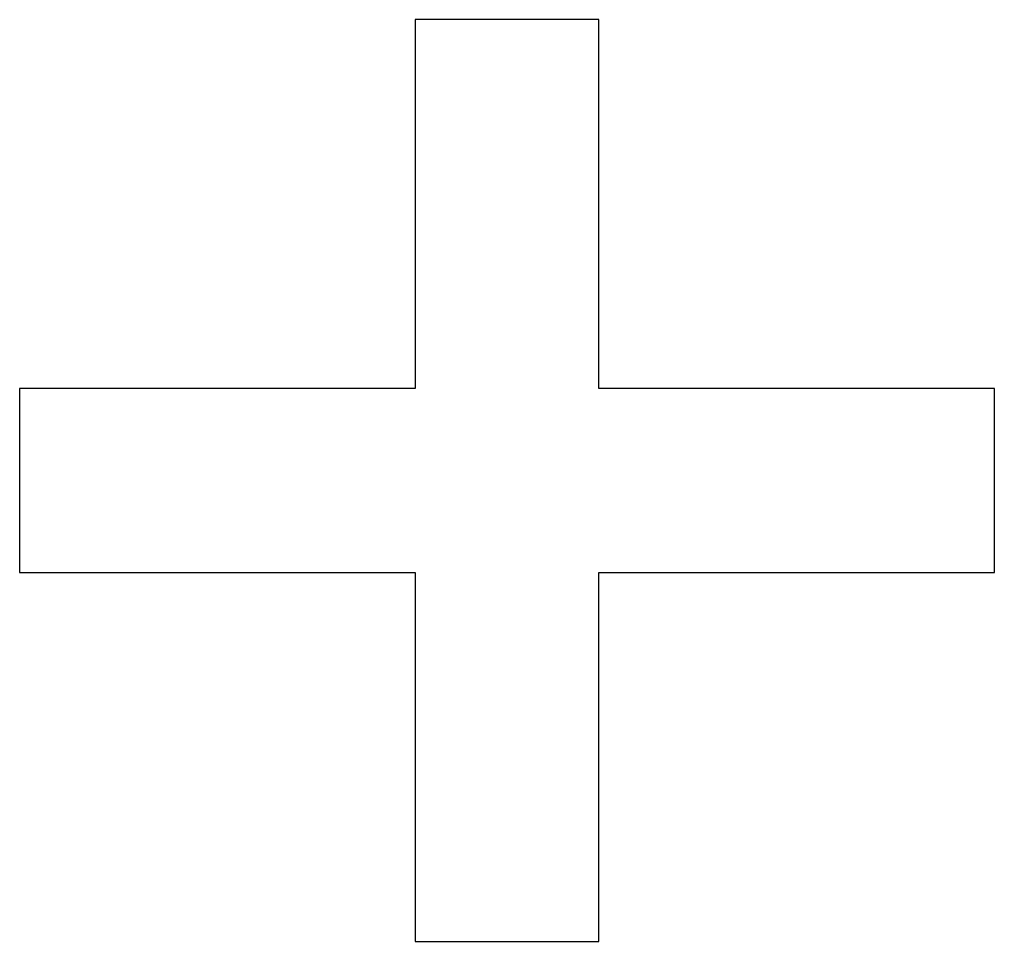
# Model space of a CAD drawing. Extents: x 0 to 0.714, y 0 to 0.675.
import ezdxf

# ---------------------------------------------------------------- set-up
doc = ezdxf.new("R2010")
doc.units = 0
doc.layers.get('0').update_dxf_attribs({"linetype": 'CONTINUOUS'})

msp = doc.modelspace()

# ---------------------------------------------------------------- linework, layer by layer
at = {"color": 0}
for p, q in [((0.42394, 0.67529), (0.28961, 0.67529)), ((0.28961, 0.67529), (0.28961, 0.40489)), ((0.42394, 0.40489), (0.42394, 0.67529)), ((0.28961, 0.40489), (-0.00011, 0.40489)), ((-0.00011, 0.40489), (-0.00011, 0.27034)), ((0.71365, 0.40489), (0.42394, 0.40489)), ((0.71365, 0.27034), (0.71365, 0.40489)), ((-0.00011, 0.27034), (0.28961, 0.27034)), ((0.28961, 0.27034), (0.28961, -0.00005)), ((0.42394, -0.00005), (0.42394, 0.27034)), ((0.42394, 0.27034), (0.71365, 0.27034)), ((0.28961, -0.00005), (0.42394, -0.00005))]:
    msp.add_line(p, q, dxfattribs=at)

doc.saveas('drawing.dxf')
